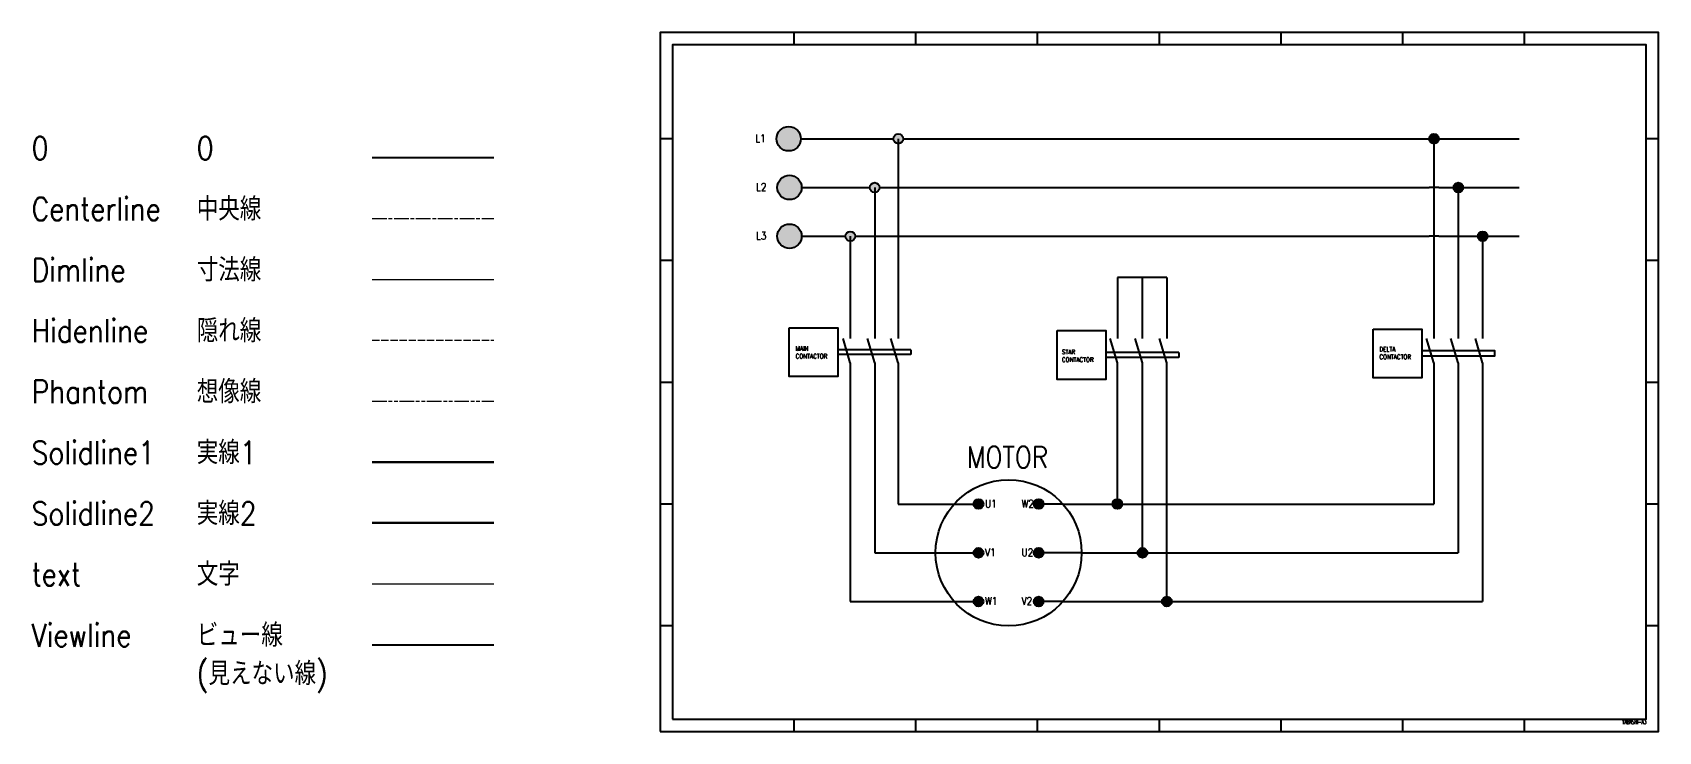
# Model space of a CAD drawing. Header units: millimetres. Extents: x -258 to 410, y 0 to 287.
import ezdxf
from ezdxf.enums import TextEntityAlignment as Align

# ---------------------------------------------------------------- set-up
doc = ezdxf.new("R2010")
doc.units = ezdxf.units.MM
doc.header["$LTSCALE"] = 0.5
for name, pattern in [('AM_ISO02W050', [7.5, 6, -1.5]), ('AM_ISO08W050', [18, 12, -1.5, 3, -1.5]), ('AM_ISO09W050', [22.5, 12, -1.5, 3, -1.5, 3, -1.5])]:
    doc.linetypes.add(name, pattern=pattern)
for name, color, linetype, lineweight in [('CLine', 4, 'AM_ISO08W050', 9), ('DLine', 2, 'Continuous', 20), ('HLine', 6, 'AM_ISO02W050', 9), ('PLine', 3, 'AM_ISO09W050', 9), ('SLine 1', 7, 'Continuous', 30), ('SLine 2', 151, 'Continuous', 30), ('Text', 2, 'Continuous', 20)]:
    doc.layers.add(name, color=color, linetype=linetype, lineweight=lineweight)
doc.layers.add('VLine', color=5, linetype='Continuous', plot=False)
doc.styles.add('TEXT', font='romans.shx', dxfattribs={"width": 0.85, "bigfont": 'extfont2.shx'})

# ---------------------------------------------------------------- blocks, each defined once
blk = doc.blocks.new('図枠（印刷不可）')
at = {"layer": 'VLine', "color": 1}
for p, q in [((55, 282), (55, 287)), ((105, 282), (105, 287)), ((155, 282), (155, 287)), ((205, 282), (205, 287)), ((255, 282), (255, 287)), ((305, 282), (305, 287)), ((355, 282), (355, 287)), ((0, 243.5), (5, 243.5)), ((405, 243.5), (410, 243.5)), ((0, 193.5), (5, 193.5)), ((405, 193.5), (410, 193.5)), ((0, 143.5), (5, 143.5)), ((405, 143.5), (410, 143.5)), ((0, 93.5), (5, 93.5)), ((405, 93.5), (410, 93.5)), ((0, 43.5), (5, 43.5)), ((405, 43.5), (410, 43.5)), ((55, 0), (55, 5)), ((105, 0), (105, 5)), ((155, 0), (155, 5)), ((205, 0), (205, 5)), ((255, 0), (255, 5)), ((305, 0), (305, 5)), ((355, 0), (355, 5))]:
    blk.add_line(p, q, dxfattribs=at)
for points in [[(0, 0), (410, 0), (410, 287), (0, 287)], [(5, 5), (405, 5), (405, 282), (5, 282)]]:
    blk.add_lwpolyline(points, close=True, dxfattribs=at)
at = {"layer": 'VLine', "color": 1, "style": 'TEXT', "width": 0.564516}
blk.add_text('YABASHI-A3', height=2, dxfattribs=at).set_placement((395, 3), (405, 3), align=Align.FIT)

msp = doc.modelspace()

# ---------------------------------------------------------------- hatches: boundary and pattern name
h = msp.add_hatch(color=256)
h.dxf.hatch_style = 1
h.paths.add_polyline_path([(47.78, 243.36, 1), (57.78, 243.36, 1)])
h = msp.add_hatch(color=256)
h.dxf.hatch_style = 1
h.paths.add_polyline_path([(76.08, 203.36, 1), (80.08, 203.36, 1)])
h.paths.add_polyline_path([(90.08, 223.36, 1), (86.08, 223.36, 1)])
h.paths.add_polyline_path([(99.78, 243.36, 1), (95.78, 243.36, 1)])
h = msp.add_hatch(color=256)
h.dxf.hatch_style = 1
h.paths.add_polyline_path([(319.78, 243.36, 1), (315.78, 243.36, 1)])
h = msp.add_hatch(color=256)
h.dxf.hatch_style = 1
h.paths.add_polyline_path([(48.08, 223.37, 1), (58.08, 223.37, 1)])
h = msp.add_hatch(color=256)
h.dxf.hatch_style = 1
h.paths.add_polyline_path([(329.78, 223.36, 1), (325.78, 223.36, 1)])
h = msp.add_hatch(color=256)
h.dxf.hatch_style = 1
h.paths.add_polyline_path([(58.08, 203.37, 1), (48.08, 203.37, 1)])
h = msp.add_hatch(color=256)
h.dxf.hatch_style = 1
h.paths.add_polyline_path([(339.78, 203.36, 1), (335.78, 203.36, 1)])
h = msp.add_hatch(color=256)
h.dxf.hatch_style = 1
h.paths.add_polyline_path([(128.72, 93.36, 1), (132.72, 93.36, 1)])
h = msp.add_hatch(color=256)
h.dxf.hatch_style = 1
h.paths.add_polyline_path([(153.45, 93.36, 1), (157.45, 93.36, 1)])
h = msp.add_hatch(color=256)
h.dxf.hatch_style = 1
h.paths.add_polyline_path([(185.78, 93.36, 1), (189.78, 93.36, 1)])
h = msp.add_hatch(color=256)
h.dxf.hatch_style = 1
h.paths.add_polyline_path([(128.72, 73.36, 1), (132.72, 73.36, 1)])
h = msp.add_hatch(color=256)
h.dxf.hatch_style = 1
h.paths.add_polyline_path([(153.45, 73.36, 1), (157.45, 73.36, 1)])
h = msp.add_hatch(color=256)
h.dxf.hatch_style = 1
h.paths.add_polyline_path([(200.08, 73.36, 1), (196.08, 73.36, 1)])
h = msp.add_hatch(color=256)
h.dxf.hatch_style = 1
h.paths.add_polyline_path([(128.72, 53.36, 1), (132.72, 53.36, 1)])
h = msp.add_hatch(color=256)
h.dxf.hatch_style = 1
h.paths.add_polyline_path([(153.45, 53.36, 1), (157.45, 53.36, 1)])
h = msp.add_hatch(color=256)
h.dxf.hatch_style = 1
h.paths.add_polyline_path([(206.08, 53.36, 1), (210.08, 53.36, 1)])

# ---------------------------------------------------------------- linework, layer by layer
for p, q in [((57.78, 243.36), (95.78, 243.36)), ((97.78, 243.36), (97.78, 161.36)), ((99.78, 243.36), (315.78, 243.36)), ((317.78, 241.36), (317.78, 225.36)), ((319.78, 243.36), (352.78, 243.36)), ((-118.31, 235.63), (-68.31, 235.63)), ((58.08, 223.36), (86.08, 223.36)), ((88.08, 223.36), (88.08, 161.36)), ((90.08, 223.36), (315.78, 223.36)), ((319.78, 223.36), (315.78, 223.36)), ((317.78, 225.36), (317.78, 221.36)), ((317.78, 221.36), (317.78, 205.36)), ((319.78, 223.36), (352.78, 223.36)), ((327.78, 223.36), (327.78, 161.36)), ((58.08, 203.36), (76.08, 203.36)), ((78.08, 203.36), (78.08, 161.36)), ((80.08, 203.36), (315.78, 203.36)), ((319.78, 203.36), (315.78, 203.36)), ((317.78, 205.36), (317.78, 201.36)), ((317.78, 201.36), (317.78, 161.36)), ((319.78, 203.36), (352.78, 203.36)), ((337.78, 203.36), (337.78, 161.36)), ((208.08, 186.36), (187.78, 186.36)), ((187.78, 186.36), (187.78, 161.36)), ((198.08, 161.36), (198.08, 186.36)), ((208.08, 186.36), (208.08, 161.36)), ((78.08, 151.36), (75.08, 161.36)), ((88.08, 151.36), (85.08, 161.36)), ((97.78, 151.36), (94.78, 161.36)), ((187.78, 151.36), (184.78, 161.36)), ((198.08, 151.36), (195.08, 161.36)), ((208.08, 151.36), (205.08, 161.36)), ((317.78, 151.36), (314.78, 161.36)), ((327.78, 151.36), (324.78, 161.36)), ((337.78, 151.36), (334.78, 161.36)), ((102.95, 156.75), (72.95, 156.75)), ((102.95, 154.75), (72.95, 154.75)), ((102.95, 156.75), (102.95, 154.75)), ((213, 155.59), (183, 155.59)), ((213, 155.59), (213, 153.59)), ((78.08, 151.36), (78.08, 53.36)), ((88.08, 151.36), (88.08, 73.36)), ((97.78, 151.36), (97.78, 93.36)), ((213, 153.59), (183, 153.59)), ((187.78, 95.36), (187.78, 151.36)), ((198.08, 75.36), (198.08, 151.36)), ((208.08, 55.36), (208.08, 151.36)), ((317.78, 151.36), (317.78, 93.36)), ((327.78, 151.36), (327.78, 73.36)), ((337.78, 151.36), (337.78, 53.36)), ((97.78, 93.36), (120.72, 93.36)), ((120.72, 93.36), (128.72, 93.36)), ((165.45, 93.36), (157.45, 93.36)), ((165.45, 93.36), (185.78, 93.36)), ((189.78, 93.36), (317.78, 93.36)), ((88.08, 73.36), (113.08, 73.36)), ((88.08, 73.36), (113.08, 73.36)), ((113.08, 73.36), (128.72, 73.36)), ((173.08, 73.36), (157.45, 73.36)), ((173.08, 73.36), (196.08, 73.36)), ((200.08, 73.36), (327.78, 73.36)), ((78.08, 53.36), (120.72, 53.36)), ((120.72, 53.36), (128.72, 53.36)), ((165.45, 53.36), (157.45, 53.36)), ((165.45, 53.36), (206.08, 53.36)), ((210.08, 53.36), (337.78, 53.36))]:
    msp.add_line(p, q)
for points in [[(52.95, 165.75), (72.95, 165.75), (72.95, 145.75), (52.95, 145.75)], [(163, 164.59), (183, 164.59), (183, 144.59), (163, 144.59)], [(292.83, 165.24), (312.83, 165.24), (312.83, 145.24), (292.83, 145.24)]]:
    msp.add_lwpolyline(points, close=True)
msp.add_lwpolyline([(312.83, 154.24), (342.83, 154.24), (342.83, 156.24), (312.83, 156.24)])
for centre, radius in [((52.78, 243.36), 5), ((97.78, 243.36), 2), ((317.78, 243.36), 2), ((53.08, 223.37), 5), ((53.08, 223.37), 5), ((88.08, 223.36), 2), ((327.78, 223.36), 2), ((53.08, 203.37), 5), ((78.08, 203.36), 2), ((337.78, 203.36), 2), ((143.08, 73.36), 30), ((130.72, 93.36), 2), ((155.45, 93.36), 2), ((187.78, 93.36), 2), ((130.72, 73.36), 2), ((155.45, 73.36), 2), ((198.08, 73.36), 2), ((130.72, 53.36), 2), ((155.45, 53.36), 2), ((208.08, 53.36), 2)]:
    msp.add_circle(centre, radius)
at = {"layer": 'CLine'}
msp.add_line((-118.31, 210.63), (-68.31, 210.63), dxfattribs=at)
at = {"layer": 'DLine'}
msp.add_line((-118.31, 185.63), (-68.31, 185.63), dxfattribs=at)
at = {"layer": 'HLine'}
msp.add_line((-118.31, 160.63), (-68.31, 160.63), dxfattribs=at)
at = {"layer": 'PLine'}
msp.add_line((-118.31, 135.63), (-68.31, 135.63), dxfattribs=at)
at = {"layer": 'SLine 1'}
msp.add_line((-118.31, 110.63), (-68.31, 110.63), dxfattribs=at)
at = {"layer": 'SLine 2'}
msp.add_line((-118.31, 85.63), (-68.31, 85.63), dxfattribs=at)
at = {"layer": 'Text'}
msp.add_line((-118.31, 60.63), (-68.31, 60.63), dxfattribs=at)
at = {"layer": 'VLine'}
msp.add_line((-118.31, 35.63), (-68.31, 35.63), dxfattribs=at)

# ---------------------------------------------------------------- block references
msp.add_blockref('図枠（印刷不可）', (0, 0))

# ---------------------------------------------------------------- texts
at = {"attachment_point": 1, "style": 'TEXT'}
for s, width, gutter_width, insert, char_height in [('0', 20.4182, 15.75, (-258.15, 244.24), 9.45), ('0', 20.4182, 15.75, (-190.34, 244.24), 9.45), ('L1', 39.3124, 15.75, (39.07, 245.14), 3.15), ('L2', 39.3124, 15.75, (39.38, 225.14), 3.15), ('Centerline', 20.4182, 15.75, (-258.15, 219.24), 9.45), ('中央線', 48.4088, 15.75, (-190.34, 219.24), 9.45), ('L3', 39.3124, 15.75, (39.38, 205.14), 3.15), ('Dimline', 20.4182, 15.75, (-258.15, 194.24), 9.45), ('寸法線', 41.5058, 15.75, (-190.34, 194.24), 9.45), ('Hidenline', 20.4182, 15.75, (-258.15, 169.24), 9.45), ('隠れ線', 51.0933, 15.75, (-190.34, 169.24), 9.45), ('MAIN\\PCONTACTOR', 24.6649, 9.45, (55.61, 158.18), 1.89), ('STAR\\PCONTACTOR', 24.6649, 9.45, (164.98, 156.77), 1.89), ('DELTA\\PCONTACTOR', 24.6649, 9.45, (295.36, 157.91), 1.89), ('Phantom', 20.4182, 15.75, (-258.15, 144.24), 9.45), ('想像線', 44.5839, 15.75, (-190.34, 144.24), 9.45), ('実線1', 45.7344, 15.75, (-190.34, 119.24), 9.45), ('Solidline1', 20.4182, 15.75, (-258.15, 119.24), 9.45), ('MOTOR', 101.6452, 43.57, (125.95, 116.96), 8.714), ('Solidline2', 20.4182, 15.75, (-258.15, 94.24), 9.45), ('実線2', 39.5984, 15.75, (-190.34, 94.24), 9.45), ('U1', 8.4055, 15.75, (133.4, 95.1), 3.15), ('W2', 8.4055, 15.75, (148.4, 95.1), 3.15), ('V1', 8.4055, 15.75, (133.4, 75.1), 3.15), ('U2', 8.4055, 15.75, (148.4, 75.1), 3.15), ('text', 20.4182, 15.75, (-258.15, 69.24), 9.45), ('文字', 20.4182, 15.75, (-190.34, 69.24), 9.45), ('W1', 8.4055, 15.75, (133.4, 55.1), 3.15), ('V2', 8.4055, 15.75, (148.4, 55.1), 3.15), ('Viewline', 20.4182, 15.75, (-258.15, 44.24), 9.45), ('ビュー線\\P(見えない線)', 63.7587, 15.75, (-190.34, 44.24), 9.45)]:
    msp.add_mtext_dynamic_manual_height_columns(s, width=width, gutter_width=gutter_width, heights=[0], dxfattribs=dict(at, insert=insert, char_height=char_height))

doc.saveas('drawing.dxf')
